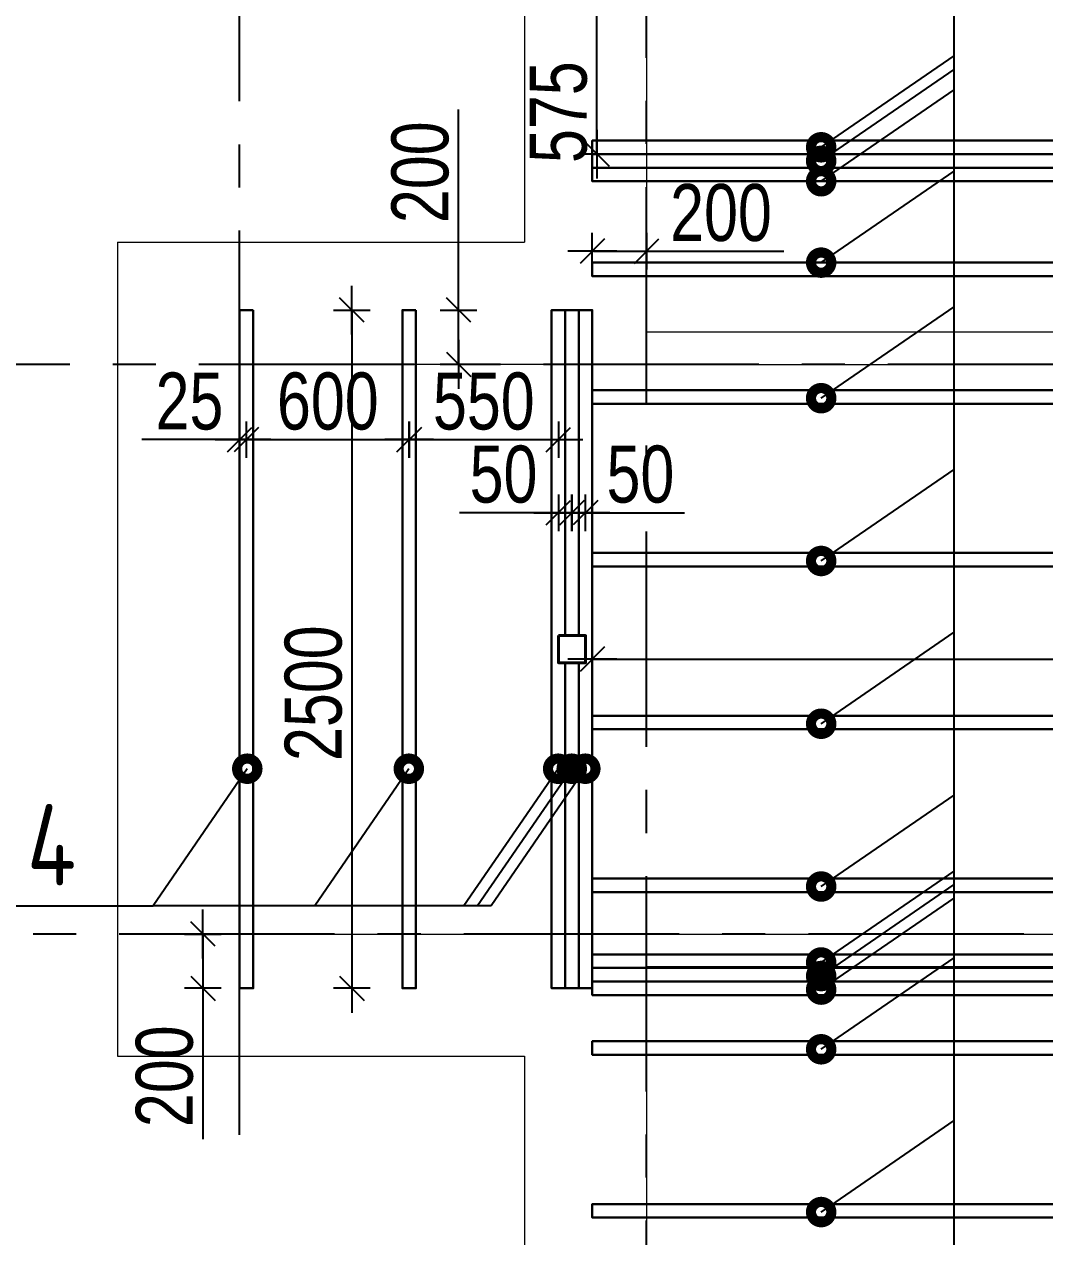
# Model space of a CAD drawing. Extents: x -12289450 to -10763036, y -7834513 to -6150123.
# Drawn here: x -11063820 to -11060058, y -7683933 to -7679463 of the extents above; entities that cross this region are included whole.
import ezdxf

# ---------------------------------------------------------------- set-up
doc = ezdxf.new("R2010")
doc.units = 0
doc.header["$LTSCALE"] = 25
doc.header["$PDMODE"] = 35
doc.linetypes.add('CENTER', pattern=[50.8, 31.75, -6.35, 6.35, -6.35])
doc.linetypes.add('HIDDEN', pattern=[9.525, 6.35, -3.175])
doc.layers.get('DefPoints').update_dxf_attribs({"color": 10, "lineweight": 30})
for name, color, linetype in [('005-РАЗМЕРЫ', 252, 'Continuous'), ('014-ОСИ', 251, 'CENTER'), ('Примечания', 7, 'Continuous')]:
    doc.layers.add(name, color=color, linetype=linetype)
doc.layers.add('СТЕНЫ', color=5, linetype='Continuous', lineweight=40)
doc.layers.add('тонкий', color=114, linetype='Continuous', lineweight=20)
doc.styles.add('GOST 2.304', font='cs_gost2304.shx')
doc.styles.add('TXT0', font='txt', dxfattribs={"width": 0.8})
doc.dimstyles.new('Копия(5) РАЗМЕРЫ', dxfattribs={"dimscale": 30, "dimtxt": 7, "dimasz": 0.15, "dimexe": 0, "dimexo": 0, "dimgap": 1.2, "dimtad": 1, "dimdec": 0, "dimzin": 0, "dimdsep": 46, "dimtxsty": 'TXT0', "dimblk1": 'A8MITTA', "dimblk2": 'A8MITTA', "dimsah": 1, "dimcen": 2, "dimse1": 1, "dimse2": 1, "dimadec": 0, "dimazin": 0, "dimtp": 6, "dimtm": 6, "dimtfac": 1, "dimtdec": 0, "dimtofl": 0, "dimtmove": 0, "dimatfit": 3, "dimldrblk": 'A8MITTA', "dimfxl": 0, "dimtolj": 1, "dimtzin": 0, "dimarcsym": 0})

# ---------------------------------------------------------------- blocks, each defined once
blk = doc.blocks.new('A8MITTA', base_point=(3180, 3140))
for p, q in [((3170, 3130), (3190, 3150)), ((3180, 3155), (3180, 3125)), ((3160, 3140), (3200, 3140))]:
    blk.add_line(p, q)
blk = doc.blocks.new('*D611')
at = {"layer": '005-РАЗМЕРЫ', "color": 0, "lineweight": -2, "ltscale": 1.2, "transparency": 16777216}
blk.add_line((-11061721.3, -7681803.8), (-11056430.3, -7681803.8), dxfattribs=at)
at = {"layer": 'DefPoints', "color": 0, "ltscale": 1.2, "transparency": 16777216}
for p in [(-11056425.8, -7681803.8), (-11061725.8, -7681917.9), (-11056425.8, -7681917.9)]:
    blk.add_point(p, dxfattribs=at)
at = {"layer": '005-РАЗМЕРЫ', "color": 0, "lineweight": -2, "ltscale": 1.2, "transparency": 16777216, "xscale": 4.5, "yscale": 4.5, "zscale": 4.5, "rotation": 180}
blk.add_blockref('A8MITTA', (-11061725.8, -7681803.8), dxfattribs=at)
at = {"layer": '005-РАЗМЕРЫ', "color": 0, "lineweight": -2, "ltscale": 1.2, "transparency": 16777216, "xscale": 4.5, "yscale": 4.5, "zscale": 4.5}
blk.add_blockref('A8MITTA', (-11056425.8, -7681803.8), dxfattribs=at)
at = {"layer": '005-РАЗМЕРЫ', "color": 0, "ltscale": 1.2, "transparency": 16777216, "insert": (-11058681.3, -7681662.8), "char_height": 210, "attachment_point": 5, "style": 'TXT0'}
blk.add_mtext('\\A1;5300', dxfattribs=at)
blk = doc.blocks.new('*D637')
at = {"layer": '005-РАЗМЕРЫ', "color": 0, "lineweight": -2, "ltscale": 1.2, "transparency": 16777216}
blk.add_line((-11062996.3, -7680994.7), (-11062405.3, -7680994.7), dxfattribs=at)
at = {"layer": 'DefPoints', "color": 0, "ltscale": 1.2, "transparency": 16777216}
for p in [(-11063000.8, -7680517.2), (-11062400.8, -7680517.2), (-11062400.8, -7680994.7)]:
    blk.add_point(p, dxfattribs=at)
at = {"layer": '005-РАЗМЕРЫ', "color": 0, "lineweight": -2, "ltscale": 1.2, "transparency": 16777216, "xscale": 4.5, "yscale": 4.5, "zscale": 4.5, "rotation": 180}
blk.add_blockref('A8MITTA', (-11063000.8, -7680994.7), dxfattribs=at)
at = {"layer": '005-РАЗМЕРЫ', "color": 0, "lineweight": -2, "ltscale": 1.2, "transparency": 16777216, "xscale": 4.5, "yscale": 4.5, "zscale": 4.5}
blk.add_blockref('A8MITTA', (-11062400.8, -7680994.7), dxfattribs=at)
at = {"layer": '005-РАЗМЕРЫ', "color": 0, "ltscale": 1.2, "transparency": 16777216, "insert": (-11062700.8, -7680853.7), "char_height": 210, "attachment_point": 5, "style": 'TXT0'}
blk.add_mtext('\\A1;600', dxfattribs=at)
blk = doc.blocks.new('*D638')
at = {"layer": '005-РАЗМЕРЫ', "color": 0, "lineweight": -2, "ltscale": 1.2, "transparency": 16777216}
blk.add_line((-11062396.3, -7680994.7), (-11061855.3, -7680994.7), dxfattribs=at)
at = {"layer": 'DefPoints', "color": 0, "ltscale": 1.2, "transparency": 16777216}
for p in [(-11062400.8, -7680517.2), (-11061850.8, -7680517.2), (-11061850.8, -7680994.7)]:
    blk.add_point(p, dxfattribs=at)
at = {"layer": '005-РАЗМЕРЫ', "color": 0, "lineweight": -2, "ltscale": 1.2, "transparency": 16777216, "xscale": 4.5, "yscale": 4.5, "zscale": 4.5, "rotation": 180}
blk.add_blockref('A8MITTA', (-11062400.8, -7680994.7), dxfattribs=at)
at = {"layer": '005-РАЗМЕРЫ', "color": 0, "lineweight": -2, "ltscale": 1.2, "transparency": 16777216, "xscale": 4.5, "yscale": 4.5, "zscale": 4.5}
blk.add_blockref('A8MITTA', (-11061850.8, -7680994.7), dxfattribs=at)
at = {"layer": '005-РАЗМЕРЫ', "color": 0, "ltscale": 1.2, "transparency": 16777216, "insert": (-11062125.8, -7680853.7), "char_height": 210, "attachment_point": 5, "style": 'TXT0'}
blk.add_mtext('\\A1;550', dxfattribs=at)
blk = doc.blocks.new('*D639')
at = {"layer": '005-РАЗМЕРЫ', "color": 0, "lineweight": -2, "ltscale": 1.2, "transparency": 16777216}
for p, q in [((-11061805.3, -7681264.1), (-11061809.8, -7681264.1)), ((-11061746.3, -7681264.1), (-11061386.5, -7681264.1))]:
    blk.add_line(p, q, dxfattribs=at)
at = {"layer": 'DefPoints', "color": 0, "ltscale": 1.2, "transparency": 16777216}
for p in [(-11061800.8, -7680621.5), (-11061750.8, -7680621.5), (-11061750.8, -7681264.1)]:
    blk.add_point(p, dxfattribs=at)
at = {"layer": '005-РАЗМЕРЫ', "color": 0, "lineweight": -2, "ltscale": 1.2, "transparency": 16777216, "xscale": 4.5, "yscale": 4.5, "zscale": 4.5}
blk.add_blockref('A8MITTA', (-11061800.8, -7681264.1), dxfattribs=at)
at = {"layer": '005-РАЗМЕРЫ', "color": 0, "lineweight": -2, "ltscale": 1.2, "transparency": 16777216, "xscale": 4.5, "yscale": 4.5, "zscale": 4.5, "rotation": 180}
blk.add_blockref('A8MITTA', (-11061750.8, -7681264.1), dxfattribs=at)
at = {"layer": '005-РАЗМЕРЫ', "color": 0, "ltscale": 1.2, "transparency": 16777216, "insert": (-11061548.5, -7681123.1), "char_height": 210, "attachment_point": 5, "style": 'TXT0'}
blk.add_mtext('\\A1;50', dxfattribs=at)
blk = doc.blocks.new('*D640')
at = {"layer": '005-РАЗМЕРЫ', "color": 0, "lineweight": -2, "ltscale": 1.2, "transparency": 16777216}
for p, q in [((-11063030.3, -7680994.7), (-11063386.8, -7680994.7)), ((-11062996.3, -7680994.7), (-11062991.8, -7680994.7))]:
    blk.add_line(p, q, dxfattribs=at)
at = {"layer": 'DefPoints', "color": 0, "ltscale": 1.2, "transparency": 16777216}
for p in [(-11063025.8, -7680994.7), (-11063025.8, -7681062.2), (-11063000.8, -7681062.2)]:
    blk.add_point(p, dxfattribs=at)
at = {"layer": '005-РАЗМЕРЫ', "color": 0, "lineweight": -2, "ltscale": 1.2, "transparency": 16777216, "xscale": 4.5, "yscale": 4.5, "zscale": 4.5}
blk.add_blockref('A8MITTA', (-11063025.8, -7680994.7), dxfattribs=at)
at = {"layer": '005-РАЗМЕРЫ', "color": 0, "lineweight": -2, "ltscale": 1.2, "transparency": 16777216, "xscale": 4.5, "yscale": 4.5, "zscale": 4.5, "rotation": 180}
blk.add_blockref('A8MITTA', (-11063000.8, -7680994.7), dxfattribs=at)
at = {"layer": '005-РАЗМЕРЫ', "color": 0, "ltscale": 1.2, "transparency": 16777216, "insert": (-11063210.8, -7680853.7), "char_height": 210, "attachment_point": 5, "style": 'TXT0'}
blk.add_mtext('\\A1;25', dxfattribs=at)
blk = doc.blocks.new('*D641')
at = {"layer": '005-РАЗМЕРЫ', "color": 0, "lineweight": -2, "ltscale": 1.2, "transparency": 16777216}
blk.add_line((-11062612.4, -7680521.7), (-11062612.4, -7683012.7), dxfattribs=at)
at = {"layer": 'DefPoints', "color": 0, "ltscale": 1.2, "transparency": 16777216}
for p in [(-11062509.6, -7680517.2), (-11062612.4, -7683017.2), (-11062509.6, -7683017.2)]:
    blk.add_point(p, dxfattribs=at)
at = {"layer": '005-РАЗМЕРЫ', "color": 0, "lineweight": -2, "ltscale": 1.2, "transparency": 16777216, "xscale": 4.5, "yscale": 4.5, "zscale": 4.5}
for p, rotation in [((-11062612.4, -7680517.2), 90), ((-11062612.4, -7683017.2), 270)]:
    blk.add_blockref('A8MITTA', p, dxfattribs=dict(at, rotation=rotation))
at = {"layer": '005-РАЗМЕРЫ', "color": 0, "ltscale": 1.2, "transparency": 16777216, "insert": (-11062753.4, -7681929.3), "char_height": 210, "attachment_point": 5, "rotation": 90, "style": 'TXT0'}
blk.add_mtext('\\A1;2500', dxfattribs=at)
blk = doc.blocks.new('*D650')
at = {"layer": '005-РАЗМЕРЫ', "color": 0, "lineweight": -2, "ltscale": 1.2, "transparency": 16777216}
for p, q in [((-11061721.3, -7680299.9), (-11061530.3, -7680299.9)), ((-11061525.8, -7680299.9), (-11061019.5, -7680299.9))]:
    blk.add_line(p, q, dxfattribs=at)
at = {"layer": 'DefPoints', "color": 0, "ltscale": 1.2, "transparency": 16777216}
for p in [(-11061525.8, -7680299.9), (-11061725.8, -7680414.3), (-11061525.8, -7680414.3)]:
    blk.add_point(p, dxfattribs=at)
at = {"layer": '005-РАЗМЕРЫ', "color": 0, "lineweight": -2, "ltscale": 1.2, "transparency": 16777216, "xscale": 4.5, "yscale": 4.5, "zscale": 4.5, "rotation": 180}
blk.add_blockref('A8MITTA', (-11061725.8, -7680299.9), dxfattribs=at)
at = {"layer": '005-РАЗМЕРЫ', "color": 0, "lineweight": -2, "ltscale": 1.2, "transparency": 16777216, "xscale": 4.5, "yscale": 4.5, "zscale": 4.5}
blk.add_blockref('A8MITTA', (-11061525.8, -7680299.9), dxfattribs=at)
at = {"layer": '005-РАЗМЕРЫ', "color": 0, "ltscale": 1.2, "transparency": 16777216, "insert": (-11061251.5, -7680158.9), "char_height": 210, "attachment_point": 5, "style": 'TXT0'}
blk.add_mtext('\\A1;200', dxfattribs=at)
blk = doc.blocks.new('*D651')
at = {"layer": '005-РАЗМЕРЫ', "color": 0, "lineweight": -2, "ltscale": 1.2, "transparency": 16777216}
for p, q in [((-11063161.2, -7682821.7), (-11063161.2, -7683012.7)), ((-11063161.2, -7683017.2), (-11063161.2, -7683573.3))]:
    blk.add_line(p, q, dxfattribs=at)
at = {"layer": 'DefPoints', "color": 0, "ltscale": 1.2, "transparency": 16777216}
for p in [(-11063161.2, -7682817.2), (-11062931.1, -7682817.2), (-11062931.1, -7683017.2)]:
    blk.add_point(p, dxfattribs=at)
at = {"layer": '005-РАЗМЕРЫ', "color": 0, "lineweight": -2, "ltscale": 1.2, "transparency": 16777216, "xscale": 4.5, "yscale": 4.5, "zscale": 4.5}
for p, rotation in [((-11063161.2, -7682817.2), 90), ((-11063161.2, -7683017.2), 270)]:
    blk.add_blockref('A8MITTA', p, dxfattribs=dict(at, rotation=rotation))
at = {"layer": '005-РАЗМЕРЫ', "color": 0, "ltscale": 1.2, "transparency": 16777216, "insert": (-11063302.2, -7683341.3), "char_height": 210, "attachment_point": 5, "rotation": 90, "style": 'TXT0'}
blk.add_mtext('\\A1;200', dxfattribs=at)
blk = doc.blocks.new('*D652')
at = {"layer": '005-РАЗМЕРЫ', "color": 0, "lineweight": -2, "ltscale": 1.2, "transparency": 16777216}
for p, q in [((-11062218.9, -7680517.2), (-11062218.9, -7679777.1)), ((-11062218.9, -7680712.7), (-11062218.9, -7680521.7))]:
    blk.add_line(p, q, dxfattribs=at)
at = {"layer": 'DefPoints', "color": 0, "ltscale": 1.2, "transparency": 16777216}
for p in [(-11062218.9, -7680517.2), (-11061801.1, -7680517.2), (-11061801.1, -7680717.2)]:
    blk.add_point(p, dxfattribs=at)
at = {"layer": '005-РАЗМЕРЫ', "color": 0, "lineweight": -2, "ltscale": 1.2, "transparency": 16777216, "xscale": 4.5, "yscale": 4.5, "zscale": 4.5}
for p, rotation in [((-11062218.9, -7680517.2), 90), ((-11062218.9, -7680717.2), 270)]:
    blk.add_blockref('A8MITTA', p, dxfattribs=dict(at, rotation=rotation))
at = {"layer": '005-РАЗМЕРЫ', "color": 0, "ltscale": 1.2, "transparency": 16777216, "insert": (-11062359.9, -7680009.1), "char_height": 210, "attachment_point": 5, "rotation": 90, "style": 'TXT0'}
blk.add_mtext('\\A1;200', dxfattribs=at)
blk = doc.blocks.new('*D700')
at = {"layer": '005-РАЗМЕРЫ', "color": 0, "lineweight": -2, "ltscale": 1.2, "transparency": 16777216}
for p, q in [((-11061855.3, -7681264.1), (-11062215.1, -7681264.1)), ((-11061796.3, -7681264.1), (-11061791.8, -7681264.1))]:
    blk.add_line(p, q, dxfattribs=at)
at = {"layer": 'DefPoints', "color": 0, "ltscale": 1.2, "transparency": 16777216}
for p in [(-11061850.8, -7680621.5), (-11061800.8, -7680621.5), (-11061850.8, -7681264.1)]:
    blk.add_point(p, dxfattribs=at)
at = {"layer": '005-РАЗМЕРЫ', "color": 0, "lineweight": -2, "ltscale": 1.2, "transparency": 16777216, "xscale": 4.5, "yscale": 4.5, "zscale": 4.5}
blk.add_blockref('A8MITTA', (-11061850.8, -7681264.1), dxfattribs=at)
at = {"layer": '005-РАЗМЕРЫ', "color": 0, "lineweight": -2, "ltscale": 1.2, "transparency": 16777216, "xscale": 4.5, "yscale": 4.5, "zscale": 4.5, "rotation": 180}
blk.add_blockref('A8MITTA', (-11061800.8, -7681264.1), dxfattribs=at)
at = {"layer": '005-РАЗМЕРЫ', "color": 0, "ltscale": 1.2, "transparency": 16777216, "insert": (-11062053.1, -7681123.1), "char_height": 210, "attachment_point": 5, "style": 'TXT0'}
blk.add_mtext('\\A1;50', dxfattribs=at)
blk = doc.blocks.new('*D711')
at = {"layer": '005-РАЗМЕРЫ', "color": 0, "lineweight": -2, "ltscale": 1.2, "transparency": 16777216}
blk.add_line((-11061709, -7679937.7), (-11061709, -7679371.7), dxfattribs=at)
at = {"layer": 'DefPoints', "color": 0, "ltscale": 1.2, "transparency": 16777216}
for p in [(-11066029.1, -7679367.2), (-11061709, -7679367.2), (-11066029.1, -7679942.2)]:
    blk.add_point(p, dxfattribs=at)
at = {"layer": '005-РАЗМЕРЫ', "color": 0, "lineweight": -2, "ltscale": 1.2, "transparency": 16777216, "xscale": 4.5, "yscale": 4.5, "zscale": 4.5}
for p, rotation in [((-11061709, -7679367.2), 90), ((-11061709, -7679942.2), 270)]:
    blk.add_blockref('A8MITTA', p, dxfattribs=dict(at, rotation=rotation))
at = {"layer": '005-РАЗМЕРЫ', "color": 0, "ltscale": 1.2, "transparency": 16777216, "insert": (-11061850, -7679787.5), "char_height": 210, "attachment_point": 5, "rotation": 90, "style": 'TXT0'}
blk.add_mtext('\\A1;575', dxfattribs=at)

msp = doc.modelspace()

# ---------------------------------------------------------------- linework, layer by layer
at = {"layer": '014-ОСИ'}
for points in [[(-11063025.8, -7683557.4), (-11063025.8, -7674758.6)], [(-11061525.8, -7688477.2), (-11061525.8, -7674758.6)], [(-11056032.2, -7680717.2), (-11064955.4, -7680717.2)], [(-11049975.8, -7682817.2), (-11064955.4, -7682817.2)]]:
    msp.add_lwpolyline(points, dxfattribs=at)
at = {"layer": 'Примечания', "ltscale": 3}
for p, q in [((-11060391.5, -7685379.8), (-11060391.5, -7676201.6)), ((-11060882.3, -7679917), (-11060391.5, -7679580.1)), ((-11060882.3, -7679967), (-11060391.5, -7679630.1)), ((-11060882.3, -7680042.2), (-11060391.5, -7679705.3)), ((-11060882.3, -7680342.2), (-11060391.5, -7680005.3)), ((-11060882.3, -7680841.9), (-11060391.5, -7680504.9)), ((-11060882.3, -7681441.9), (-11060391.5, -7681104.9)), ((-11060882.3, -7682041.9), (-11060391.5, -7681704.9)), ((-11062997.6, -7682207.7), (-11063344.7, -7682713.2)), ((-11062402.1, -7682207.7), (-11062749.2, -7682713.2)), ((-11061851.7, -7682207.7), (-11062198.8, -7682713.2)), ((-11061801.7, -7682207.7), (-11062148.8, -7682713.2)), ((-11061751.7, -7682207.7), (-11062098.8, -7682713.2)), ((-11060882.3, -7682641.9), (-11060391.5, -7682304.9)), ((-11060882.3, -7682921.9), (-11060391.5, -7682584.9)), ((-11060882.3, -7682971.9), (-11060391.5, -7682634.9)), ((-11060882.3, -7683021.9), (-11060391.5, -7682684.9)), ((-11063855.9, -7682713.2), (-11063344.7, -7682713.2)), ((-11062098.8, -7682713.2), (-11063344.7, -7682713.2)), ((-11062098.8, -7682713.2), (-11063344.7, -7682713.2)), ((-11060882.3, -7683241.9), (-11060391.5, -7682904.9)), ((-11060882.3, -7683841.9), (-11060391.5, -7683504.9))]:
    msp.add_line(p, q, dxfattribs=at)
at = {"layer": 'Примечания', "ltscale": 3, "const_width": 75}
for points in [[(-11060863.5, -7679917, 1), (-11060901, -7679917, 1)], [(-11060863.5, -7679967, 1), (-11060901, -7679967, 1)], [(-11060863.5, -7680042.2, 1), (-11060901, -7680042.2, 1)], [(-11060863.5, -7680342.2, 1), (-11060901, -7680342.2, 1)], [(-11060863.5, -7680841.9, 1), (-11060901, -7680841.9, 1)], [(-11060863.5, -7681441.9, 1), (-11060901, -7681441.9, 1)], [(-11060863.5, -7682041.9, 1), (-11060901, -7682041.9, 1)], [(-11062978.9, -7682207.7, 1), (-11063016.4, -7682207.7, 1)], [(-11062383.4, -7682207.7, 1), (-11062420.9, -7682207.7, 1)], [(-11061832.9, -7682207.7, 1), (-11061870.4, -7682207.7, 1)], [(-11061782.9, -7682207.7, 1), (-11061820.4, -7682207.7, 1)], [(-11061732.9, -7682207.7, 1), (-11061770.4, -7682207.7, 1)], [(-11060863.5, -7682641.9, 1), (-11060901, -7682641.9, 1)], [(-11060863.5, -7682921.9, 1), (-11060901, -7682921.9, 1)], [(-11060863.5, -7682971.9, 1), (-11060901, -7682971.9, 1)], [(-11060863.5, -7683021.9, 1), (-11060901, -7683021.9, 1)], [(-11060863.5, -7683241.9, 1), (-11060901, -7683241.9, 1)], [(-11060863.5, -7683841.9, 1), (-11060901, -7683841.9, 1)]]:
    msp.add_lwpolyline(points, format="xyb", close=True, dxfattribs=at)
at = {"layer": 'СТЕНЫ', "color": 4, "lineweight": 30, "ltscale": 3}
for points in [[(-11056425.8, -7679892.2), (-11056425.8, -7679892.2), (-11056425.8, -7679942.2), (-11061725.8, -7679942.2), (-11061725.8, -7679942.2), (-11061725.8, -7679892.2)], [(-11056425.8, -7679942.2), (-11056425.8, -7679942.2), (-11056425.8, -7679992.2), (-11061725.8, -7679992.2), (-11061725.8, -7679992.2), (-11061725.8, -7679942.2)], [(-11056425.8, -7679992.2), (-11056425.8, -7679992.2), (-11056425.8, -7680042.2), (-11061725.8, -7680042.2), (-11061725.8, -7680042.2), (-11061725.8, -7679992.2)], [(-11056425.8, -7680342.2), (-11056425.8, -7680342.2), (-11056425.8, -7680392.2), (-11061725.8, -7680392.2), (-11061725.8, -7680392.2), (-11061725.8, -7680342.2)], [(-11062975.8, -7680517.2), (-11063025.8, -7680517.2), (-11063025.8, -7683017.2), (-11062975.8, -7683017.2)], [(-11062375.8, -7680517.2), (-11062425.8, -7680517.2), (-11062425.8, -7683017.2), (-11062375.8, -7683017.2)], [(-11056425.8, -7680812.2), (-11056425.8, -7680812.2), (-11056425.8, -7680862.2), (-11061725.8, -7680862.2), (-11061725.8, -7680862.2), (-11061725.8, -7680812.2)], [(-11056425.8, -7681412.2), (-11056425.8, -7681412.2), (-11056425.8, -7681462.2), (-11061725.8, -7681462.2), (-11061725.8, -7681462.2), (-11061725.8, -7681412.2)], [(-11056425.8, -7682012.2), (-11056425.8, -7682012.2), (-11056425.8, -7682062.2), (-11061725.8, -7682062.2), (-11061725.8, -7682062.2), (-11061725.8, -7682012.2)], [(-11056425.8, -7682612.2), (-11056425.8, -7682612.2), (-11056425.8, -7682662.2), (-11061725.8, -7682662.2), (-11061725.8, -7682662.2), (-11061725.8, -7682612.2)], [(-11056425.8, -7682892.2), (-11056425.8, -7682892.2), (-11056425.8, -7682942.2), (-11061725.8, -7682942.2), (-11061725.8, -7682942.2), (-11061725.8, -7682892.2)], [(-11056425.8, -7682942.2), (-11056425.8, -7682942.2), (-11056425.8, -7682992.2), (-11061725.8, -7682992.2), (-11061725.8, -7682992.2), (-11061725.8, -7682942.2)], [(-11056425.8, -7682992.2), (-11056425.8, -7682992.2), (-11056425.8, -7683042.2), (-11061725.8, -7683042.2), (-11061725.8, -7683042.2), (-11061725.8, -7682992.2)], [(-11056425.8, -7683212.2), (-11056425.8, -7683212.2), (-11056425.8, -7683262.2), (-11061725.8, -7683262.2), (-11061725.8, -7683262.2), (-11061725.8, -7683212.2)], [(-11056425.8, -7683812.2), (-11056425.8, -7683812.2), (-11056425.8, -7683862.2), (-11061725.8, -7683862.2), (-11061725.8, -7683862.2), (-11061725.8, -7683812.2)]]:
    msp.add_lwpolyline(points, close=True, dxfattribs=at)
for points in [[(-11061825.8, -7681717.2), (-11061825.8, -7680517.2), (-11061875.8, -7680517.2), (-11061875.8, -7683017.2), (-11061825.8, -7683017.2), (-11061825.8, -7681817.2)], [(-11061775.8, -7681717.2), (-11061775.8, -7680517.2), (-11061825.8, -7680517.2), (-11061825.8, -7681717.2)], [(-11061775.8, -7681817.2), (-11061775.8, -7683017.2), (-11061725.8, -7683017.2), (-11061725.8, -7680517.2), (-11061775.8, -7680517.2), (-11061775.8, -7681717.2)], [(-11061825.8, -7681817.2), (-11061825.8, -7683017.2), (-11061775.8, -7683017.2), (-11061775.8, -7681817.2)]]:
    msp.add_lwpolyline(points, dxfattribs=at)
at = {"layer": 'СТЕНЫ', "color": 1, "lineweight": 40, "ltscale": 3}
msp.add_lwpolyline([(-11061850.8, -7681717.2), (-11061750.8, -7681717.2), (-11061750.8, -7681817.2), (-11061850.8, -7681817.2)], close=True, dxfattribs=at)
msp.add_lwpolyline([(-11061850.8, -7681717.2), (-11061750.8, -7681717.2), (-11061750.8, -7681817.2), (-11061850.8, -7681817.2)], close=True, dxfattribs=at)
at = {"layer": 'тонкий', "color": 3, "lineweight": 20}
for p, q in [((-11061975.8, -7676667.2), (-11061975.8, -7680267.2)), ((-11063475.8, -7680267.2), (-11063475.8, -7683267.2)), ((-11063475.8, -7680267.2), (-11061975.8, -7680267.2)), ((-11061525.8, -7680717.2), (-11063025.8, -7680717.2)), ((-11061525.8, -7682817.2), (-11061525.8, -7687617.2)), ((-11061525.8, -7682937.2), (-11058775.8, -7682937.2)), ((-11063475.8, -7683267.2), (-11061975.8, -7683267.2)), ((-11061975.8, -7683267.2), (-11061975.8, -7688067.2))]:
    msp.add_line(p, q, dxfattribs=at)
at = {"layer": 'тонкий', "color": 3, "linetype": 'HIDDEN', "lineweight": 9}
msp.add_line((-11063025.8, -7680717.2), (-11063025.8, -7682817.2), dxfattribs=at)
at = {"layer": 'тонкий', "color": 3, "lineweight": 20}
for points in [[(-11061525.8, -7677117.2), (-11061525.8, -7680717.2)], [(-11061525.8, -7680597.2), (-11056615.8, -7680597.2)], [(-11061525.8, -7680717.2), (-11056615.8, -7680717.2)], [(-11063025.8, -7682817.2), (-11058655.8, -7682817.2), (-11058655.8, -7684737.2)]]:
    msp.add_lwpolyline(points, dxfattribs=at)
at = {"layer": 'тонкий', "color": 3, "linetype": 'HIDDEN', "lineweight": 9}
for points in [[(-11061525.8, -7680717.2), (-11056615.8, -7680717.2)], [(-11063025.8, -7682817.2), (-11058655.8, -7682817.2), (-11058655.8, -7684737.2)]]:
    msp.add_lwpolyline(points, dxfattribs=at)

# ---------------------------------------------------------------- texts
at = {"layer": 'Примечания', "ltscale": 3, "style": 'GOST 2.304'}
msp.add_text('4', height=300, dxfattribs=at).set_placement((-11063810.2, -7682638.2))

# ---------------------------------------------------------------- dimensions: what is measured, and where the dimension line sits
at = {"layer": '005-РАЗМЕРЫ', "ltscale": 1.2}
for base, p1, p2, angle, picture, middle in [((-11061709, -7679367.2), (-11066029.1, -7679942.2), (-11066029.1, -7679367.2), 90, '*D711', (-11061709, -7679787.5)), ((-11062218.9, -7680517.2), (-11061801.1, -7680717.2), (-11061801.1, -7680517.2), 90, '*D652', (-11062218.9, -7680009.1)), ((-11062612.4, -7683017.2), (-11062509.6, -7680517.2), (-11062509.6, -7683017.2), 90, '*D641', (-11062612.4, -7681929.3)), ((-11061850.8, -7681264.1), (-11061800.8, -7680621.5), (-11061850.8, -7680621.5), 180, '*D700', (-11062053.1, -7681264.1)), ((-11063161.2, -7682817.2), (-11062931.1, -7683017.2), (-11062931.1, -7682817.2), 90, '*D651', (-11063161.2, -7683341.3))]:
    dim = msp.add_linear_dim(base=base, p1=p1, p2=p2, angle=angle, dimstyle='Копия(5) РАЗМЕРЫ', dxfattribs=at)
    dim.commit()
    dim.dimension.update_dxf_attribs({"geometry": picture, "text_midpoint": middle, "dimtype": 160})
for base, p1, p2, picture, middle in [((-11061525.8, -7680299.9), (-11061725.8, -7680414.3), (-11061525.8, -7680414.3), '*D650', (-11061251.5, -7680299.9)), ((-11062400.8, -7680994.7), (-11063000.8, -7680517.2), (-11062400.8, -7680517.2), '*D637', (-11062700.8, -7680994.7)), ((-11061750.8, -7681264.1), (-11061800.8, -7680621.5), (-11061750.8, -7680621.5), '*D639', (-11061548.5, -7681264.1)), ((-11063025.8, -7680994.7), (-11063000.8, -7681062.2), (-11063025.8, -7681062.2), '*D640', (-11063210.8, -7680994.7)), ((-11056425.8, -7681803.8), (-11061725.8, -7681917.9), (-11056425.8, -7681917.9), '*D611', (-11058681.3, -7681803.8))]:
    dim = msp.add_linear_dim(base=base, p1=p1, p2=p2, dimstyle='Копия(5) РАЗМЕРЫ', dxfattribs=at)
    dim.commit()
    dim.dimension.update_dxf_attribs({"geometry": picture, "text_midpoint": middle, "dimtype": 160})
dim = msp.add_linear_dim(base=(-11061850.8, -7680994.7), p1=(-11062400.8, -7680517.2), p2=(-11061850.8, -7680517.2), dimstyle='Копия(5) РАЗМЕРЫ', dxfattribs=at)
dim.commit()
dim.dimension.update_dxf_attribs({"geometry": '*D638', "text_midpoint": (-11062125.8, -7680853.7)})

doc.saveas('drawing.dxf')
